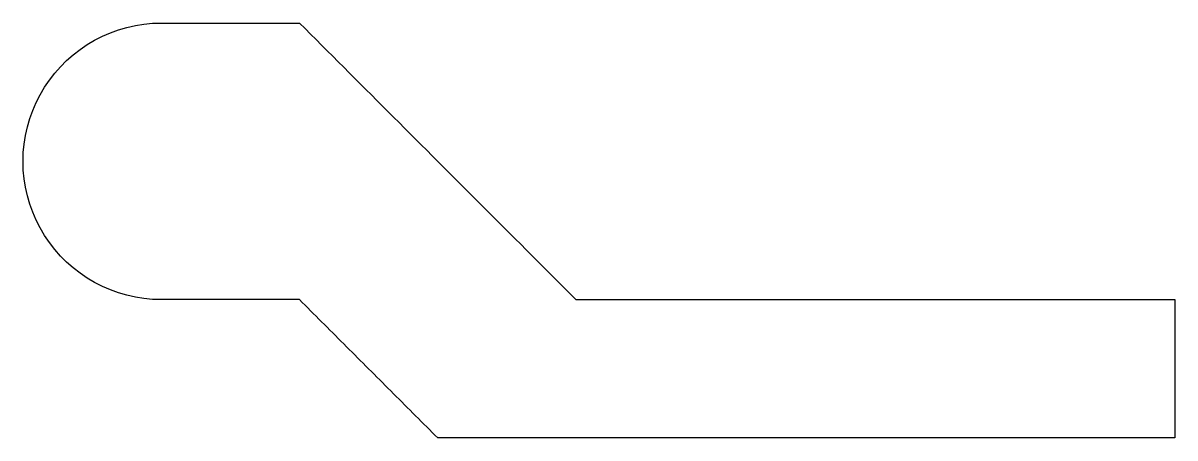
# Model space of a CAD drawing. Header units: metres. Extents: x -6 to 44, y -12 to 6.
import ezdxf

# ---------------------------------------------------------------- set-up
doc = ezdxf.new("R2010")
doc.units = ezdxf.units.M

msp = doc.modelspace()

# ---------------------------------------------------------------- linework, layer by layer
for points in [[(0, -6), (-0.377, -5.988), (-0.752, -5.953), (-1.124, -5.894), (-1.492, -5.811), (-1.854, -5.706), (-2.209, -5.579), (-2.555, -5.429), (-2.891, -5.258), (-3.215, -5.066), (-3.527, -4.854), (-3.825, -4.623), (-4.107, -4.374), (-4.374, -4.107), (-4.623, -3.825), (-4.854, -3.527), (-5.066, -3.215), (-5.258, -2.891), (-5.429, -2.555), (-5.579, -2.209), (-5.706, -1.854), (-5.811, -1.492), (-5.894, -1.124), (-5.953, -0.752), (-5.988, -0.377), (-6, 0), (-5.988, 0.377), (-5.953, 0.752), (-5.894, 1.124), (-5.811, 1.492), (-5.706, 1.854), (-5.579, 2.209), (-5.429, 2.555), (-5.258, 2.891), (-5.066, 3.215), (-4.854, 3.527), (-4.623, 3.825), (-4.374, 4.107), (-4.107, 4.374), (-3.825, 4.623), (-3.527, 4.854), (-3.215, 5.066), (-2.891, 5.258), (-2.555, 5.429), (-2.209, 5.579), (-1.854, 5.706), (-1.492, 5.811), (-1.124, 5.894), (-0.752, 5.953), (-0.377, 5.988), (0, 6)], [(0, 6), (0.12, 6), (0.24, 6), (0.36, 6), (0.48, 6), (0.6, 6), (0.72, 6), (0.84, 6), (0.96, 6), (1.08, 6), (1.2, 6), (1.32, 6), (1.44, 6), (1.56, 6), (1.68, 6), (1.8, 6), (1.92, 6), (2.04, 6), (2.16, 6), (2.28, 6), (2.4, 6), (2.52, 6), (2.64, 6), (2.76, 6), (2.88, 6), (3, 6), (3.12, 6), (3.24, 6), (3.36, 6), (3.48, 6), (3.6, 6), (3.72, 6), (3.84, 6), (3.96, 6), (4.08, 6), (4.2, 6), (4.32, 6), (4.44, 6), (4.56, 6), (4.68, 6), (4.8, 6), (4.92, 6), (5.04, 6), (5.16, 6), (5.28, 6), (5.4, 6), (5.52, 6), (5.64, 6), (5.76, 6), (5.88, 6), (6, 6)], [(6, 6), (6.24, 5.76), (6.48, 5.52), (6.72, 5.28), (6.96, 5.04), (7.2, 4.8), (7.44, 4.56), (7.68, 4.32), (7.92, 4.08), (8.16, 3.84), (8.4, 3.6), (8.64, 3.36), (8.88, 3.12), (9.12, 2.88), (9.36, 2.64), (9.6, 2.4), (9.84, 2.16), (10.08, 1.92), (10.32, 1.68), (10.56, 1.44), (10.8, 1.2), (11.04, 0.96), (11.28, 0.72), (11.52, 0.48), (11.76, 0.24), (12, 0), (12.24, -0.24), (12.48, -0.48), (12.72, -0.72), (12.96, -0.96), (13.2, -1.2), (13.44, -1.44), (13.68, -1.68), (13.92, -1.92), (14.16, -2.16), (14.4, -2.4), (14.64, -2.64), (14.88, -2.88), (15.12, -3.12), (15.36, -3.36), (15.6, -3.6), (15.84, -3.84), (16.08, -4.08), (16.32, -4.32), (16.56, -4.56), (16.8, -4.8), (17.04, -5.04), (17.28, -5.28), (17.52, -5.52), (17.76, -5.76), (18, -6)], [(6, -6), (5.88, -6), (5.76, -6), (5.64, -6), (5.52, -6), (5.4, -6), (5.28, -6), (5.16, -6), (5.04, -6), (4.92, -6), (4.8, -6), (4.68, -6), (4.56, -6), (4.44, -6), (4.32, -6), (4.2, -6), (4.08, -6), (3.96, -6), (3.84, -6), (3.72, -6), (3.6, -6), (3.48, -6), (3.36, -6), (3.24, -6), (3.12, -6), (3, -6), (2.88, -6), (2.76, -6), (2.64, -6), (2.52, -6), (2.4, -6), (2.28, -6), (2.16, -6), (2.04, -6), (1.92, -6), (1.8, -6), (1.68, -6), (1.56, -6), (1.44, -6), (1.32, -6), (1.2, -6), (1.08, -6), (0.96, -6), (0.84, -6), (0.72, -6), (0.6, -6), (0.48, -6), (0.36, -6), (0.24, -6), (0.12, -6), (0, -6)], [(12, -12), (11.88, -11.88), (11.76, -11.76), (11.64, -11.64), (11.52, -11.52), (11.4, -11.4), (11.28, -11.28), (11.16, -11.16), (11.04, -11.04), (10.92, -10.92), (10.8, -10.8), (10.68, -10.68), (10.56, -10.56), (10.44, -10.44), (10.32, -10.32), (10.2, -10.2), (10.08, -10.08), (9.96, -9.96), (9.84, -9.84), (9.72, -9.72), (9.6, -9.6), (9.48, -9.48), (9.36, -9.36), (9.24, -9.24), (9.12, -9.12), (9, -9), (8.88, -8.88), (8.76, -8.76), (8.64, -8.64), (8.52, -8.52), (8.4, -8.4), (8.28, -8.28), (8.16, -8.16), (8.04, -8.04), (7.92, -7.92), (7.8, -7.8), (7.68, -7.68), (7.56, -7.56), (7.44, -7.44), (7.32, -7.32), (7.2, -7.2), (7.08, -7.08), (6.96, -6.96), (6.84, -6.84), (6.72, -6.72), (6.6, -6.6), (6.48, -6.48), (6.36, -6.36), (6.24, -6.24), (6.12, -6.12), (6, -6)], [(18, -6), (18.52, -6), (19.04, -6), (19.56, -6), (20.08, -6), (20.6, -6), (21.12, -6), (21.64, -6), (22.16, -6), (22.68, -6), (23.2, -6), (23.72, -6), (24.24, -6), (24.76, -6), (25.28, -6), (25.8, -6), (26.32, -6), (26.84, -6), (27.36, -6), (27.88, -6), (28.4, -6), (28.92, -6), (29.44, -6), (29.96, -6), (30.48, -6), (31, -6), (31.52, -6), (32.04, -6), (32.56, -6), (33.08, -6), (33.6, -6), (34.12, -6), (34.64, -6), (35.16, -6), (35.68, -6), (36.2, -6), (36.72, -6), (37.24, -6), (37.76, -6), (38.28, -6), (38.8, -6), (39.32, -6), (39.84, -6), (40.36, -6), (40.88, -6), (41.4, -6), (41.92, -6), (42.44, -6), (42.96, -6), (43.48, -6), (44, -6)], [(44, -6), (44, -6.12), (44, -6.24), (44, -6.36), (44, -6.48), (44, -6.6), (44, -6.72), (44, -6.84), (44, -6.96), (44, -7.08), (44, -7.2), (44, -7.32), (44, -7.44), (44, -7.56), (44, -7.68), (44, -7.8), (44, -7.92), (44, -8.04), (44, -8.16), (44, -8.28), (44, -8.4), (44, -8.52), (44, -8.64), (44, -8.76), (44, -8.88), (44, -9), (44, -9.12), (44, -9.24), (44, -9.36), (44, -9.48), (44, -9.6), (44, -9.72), (44, -9.84), (44, -9.96), (44, -10.08), (44, -10.2), (44, -10.32), (44, -10.44), (44, -10.56), (44, -10.68), (44, -10.8), (44, -10.92), (44, -11.04), (44, -11.16), (44, -11.28), (44, -11.4), (44, -11.52), (44, -11.64), (44, -11.76), (44, -11.88), (44, -12)], [(44, -12), (43.36, -12), (42.72, -12), (42.08, -12), (41.44, -12), (40.8, -12), (40.16, -12), (39.52, -12), (38.88, -12), (38.24, -12), (37.6, -12), (36.96, -12), (36.32, -12), (35.68, -12), (35.04, -12), (34.4, -12), (33.76, -12), (33.12, -12), (32.48, -12), (31.84, -12), (31.2, -12), (30.56, -12), (29.92, -12), (29.28, -12), (28.64, -12), (28, -12), (27.36, -12), (26.72, -12), (26.08, -12), (25.44, -12), (24.8, -12), (24.16, -12), (23.52, -12), (22.88, -12), (22.24, -12), (21.6, -12), (20.96, -12), (20.32, -12), (19.68, -12), (19.04, -12), (18.4, -12), (17.76, -12), (17.12, -12), (16.48, -12), (15.84, -12), (15.2, -12), (14.56, -12), (13.92, -12), (13.28, -12), (12.64, -12), (12, -12)]]:
    msp.add_lwpolyline(points)

doc.saveas('drawing.dxf')
